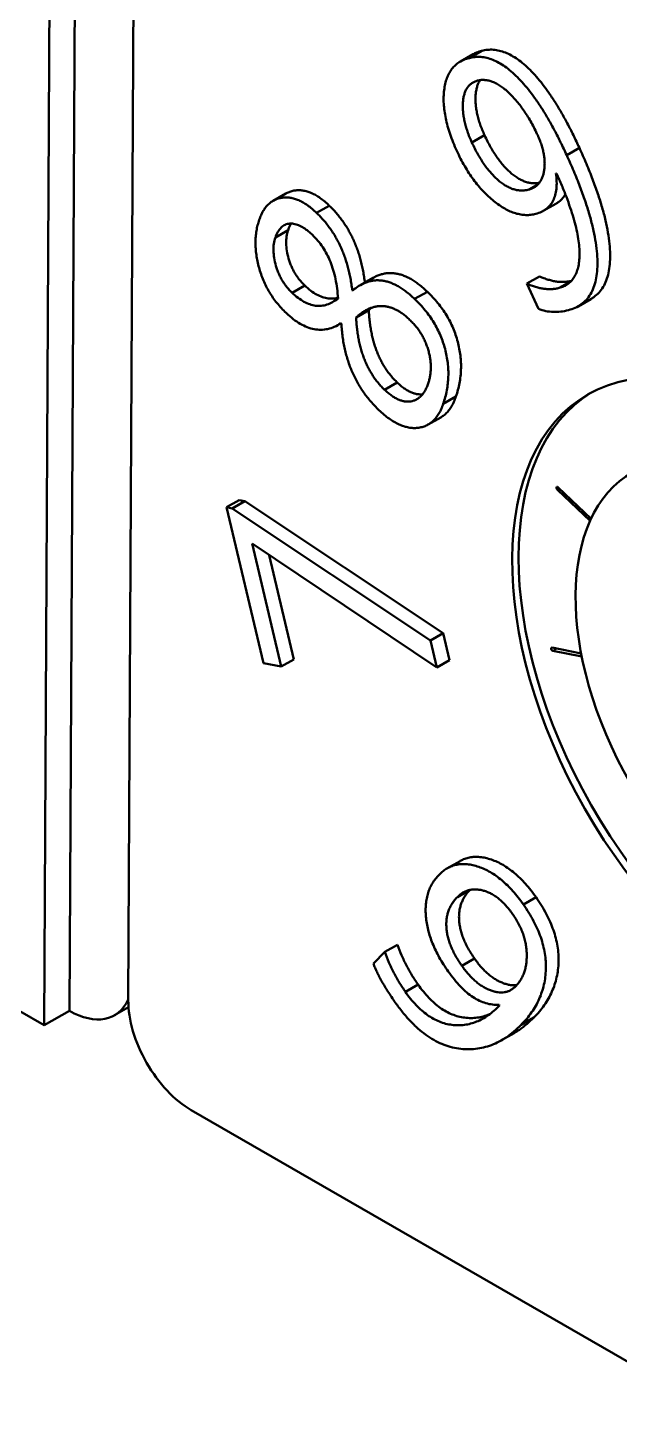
# Model space of a CAD drawing. Header units: millimetres. Extents: x -32 to 1138, y -135 to 348.
# Drawn here: x 320.36 to 323, y 273.3 to 279.55 of the extents above; entities that cross this region are included whole.
import ezdxf

# ---------------------------------------------------------------- set-up
doc = ezdxf.new("R2010")
doc.units = ezdxf.units.MM
doc.layers.add('외형선(ISO)', color=7, linetype='Continuous', lineweight=50)
doc.layers.add('좁은 외형선(ISO)', color=7, linetype='Continuous', lineweight=35)

msp = doc.modelspace()

# ---------------------------------------------------------------- linework, layer by layer
at = {"layer": '외형선(ISO)'}
for p, q in [((320.84153, 281.11044), (320.81109, 275.2142)), ((320.57793, 280.7354), (320.54918, 275.16672)), ((320.43605, 275.10219), (320.46479, 280.67086)), ((322.29319, 279.40511), (322.34976, 279.43738)), ((322.38772, 279.45247), (322.33115, 279.4202)), ((322.34369, 279.04295), (322.40026, 279.07522)), ((322.82311, 279.01905), (322.76655, 278.98678)), ((322.72015, 278.90425), (322.72089, 278.90467)), ((321.45745, 278.78309), (321.51402, 278.81536)), ((322.63858, 278.85649), (322.59731, 278.83294)), ((321.70756, 278.76117), (321.65099, 278.7289)), ((322.66201, 278.73753), (322.71857, 278.7698)), ((321.52372, 278.65111), (321.46716, 278.61884)), ((321.84657, 278.40689), (321.90314, 278.43916)), ((322.64541, 278.44541), (322.58884, 278.41314)), ((321.54175, 278.37201), (321.59832, 278.40428)), ((321.82601, 278.39333), (321.80998, 278.38418)), ((321.80998, 278.38418), (321.81219, 278.38212)), ((322.14492, 278.37697), (322.08835, 278.3447)), ((322.64042, 278.30023), (322.58884, 278.41314)), ((322.7862, 278.42445), (322.73229, 278.3937)), ((322.81718, 278.31172), (322.87375, 278.34398)), ((321.82708, 278.26216), (321.88365, 278.29443)), ((321.75005, 278.23061), (321.7595, 278.236)), ((321.76164, 278.234), (321.75944, 278.23606)), ((315.34488, 278.04157), (320.43605, 275.10219)), ((322.01087, 277.97141), (321.9543, 277.93914)), ((322.27258, 277.90877), (322.21601, 277.8765)), ((322.14797, 277.78368), (322.20454, 277.81595)), ((322.72834, 277.50369), (322.87522, 277.36335)), ((321.24895, 277.41451), (321.30552, 277.44678)), ((321.33124, 277.44161), (321.27467, 277.40934)), ((321.30552, 277.44678), (321.33124, 277.44161)), ((321.33124, 277.44161), (322.21506, 276.85256)), ((322.8708, 277.35372), (322.72478, 277.49325)), ((321.4138, 276.71931), (321.24895, 277.41451)), ((321.24895, 277.41451), (321.27467, 277.40934)), ((321.27467, 277.40934), (322.15849, 276.82029)), ((321.36319, 277.2526), (321.49334, 276.7034)), ((322.18702, 276.69957), (321.36319, 277.2526)), ((321.43956, 277.20134), (321.54991, 276.73567)), ((322.21506, 276.85256), (322.15849, 276.82029)), ((322.15849, 276.82029), (322.18702, 276.69957)), ((322.21506, 276.85256), (322.24359, 276.73184)), ((322.70133, 276.7883), (322.83107, 276.76226)), ((322.83386, 276.74791), (322.70477, 276.77382)), ((321.49334, 276.7034), (321.4138, 276.71931)), ((321.54991, 276.73567), (321.49334, 276.7034)), ((322.24359, 276.73184), (322.18702, 276.69957)), ((322.23418, 275.80317), (322.29075, 275.83544)), ((322.33422, 275.70627), (322.27879, 275.67465)), ((322.62978, 275.67357), (322.57321, 275.6413)), ((322.01205, 275.46178), (321.95548, 275.42951)), ((321.90424, 275.37755), (321.95548, 275.42951)), ((322.35542, 275.39976), (322.29885, 275.36749)), ((322.10336, 275.28407), (322.04679, 275.2518)), ((322.46689, 275.19032), (322.46469, 275.19356)), ((320.54918, 275.16672), (320.43605, 275.10219)), ((320.74907, 275.14685), (320.81217, 275.18284)), ((322.61985, 275.13653), (322.56328, 275.10426)), ((322.47525, 275.0353), (322.53182, 275.06757)), ((321.09224, 274.72333), (326.18341, 271.78394))]:
    msp.add_line(p, q, dxfattribs=at)
for major_axis in [(-0.79279, 1.38978), (-0.5946, 1.04233)]:
    msp.add_ellipse((323.65474, 276.52933), major_axis=major_axis, ratio=0.5807915, dxfattribs=at)
for centre, major_axis, start_param, end_param in [((323.68302, 276.54546), (-0.79279, 1.38978), 0.0175212, 3.1240714), ((322.72656, 277.49847), (-0.00396, 0.00695), 5.1866349, 8.3282276), ((322.70305, 276.78106), (-0.00396, 0.00695), 5.8149534, 8.9565461), ((320.55087, 275.49429), (0.1982, -0.34744), 5.5007942, 6.6749654), ((321.09393, 275.0509), (0.1982, -0.34744), 3.9299978, 5.5007942)]:
    msp.add_ellipse(centre, major_axis=major_axis, ratio=0.5807915, start_param=start_param, end_param=end_param, dxfattribs=at)
for points, knots in [([(322.34976, 279.43738), (322.35456, 279.44011), (322.36675, 279.44608), (322.37992, 279.45009), (322.38772, 279.45247)], [0.000676131844, 0.000676131844, 0.000676131844, 0.000676131844, 0.000711477837, 0.000762807749, 0.000762807749, 0.000762807749, 0.000762807749]), ([(322.38772, 279.45247), (322.39625, 279.45428), (322.41285, 279.4578), (322.43919, 279.4582), (322.46589, 279.45388), (322.49288, 279.44536), (322.52016, 279.43239), (322.54774, 279.41502), (322.57565, 279.39332), (322.60366, 279.3671), (322.63175, 279.33693), (322.65976, 279.30288), (322.68759, 279.26494), (322.71519, 279.22318), (322.74261, 279.17762), (322.76971, 279.1282), (322.79709, 279.0751), (322.81426, 279.03811), (322.82311, 279.01905)], [0, 0, 0, 0, 0.00005420789, 0.00010552841, 0.00015505937, 0.00020312818, 0.00025082678, 0.00029898469, 0.00034840825, 0.00039993022, 0.00045349177, 0.00050965766, 0.00056866984, 0.00063097462, 0.00069695156, 0.00076692046, 0.00084111465, 0.00092000938, 0.00092000938, 0.00092000938, 0.00092000938]), ([(322.2765, 279.00553), (322.2709, 279.01819), (322.2599, 279.04304), (322.24637, 279.08006), (322.23511, 279.11594), (322.22659, 279.15068), (322.2207, 279.1843), (322.21769, 279.21655), (322.2171, 279.24777), (322.21936, 279.27741), (322.224, 279.30533), (322.23147, 279.33048), (322.2416, 279.35272), (322.25416, 279.3723), (322.26956, 279.38874), (322.28748, 279.40243), (322.30806, 279.41316), (322.32335, 279.41782), (322.33115, 279.4202)], [0, 0, 0, 0, 0.00005198308, 0.00010199527, 0.00015028223, 0.00019777379, 0.00024425148, 0.00029048785, 0.00033668963, 0.00038390556, 0.00043078745, 0.00047699788, 0.00052242835, 0.00056815979, 0.00061461455, 0.0006621575, 0.00071147784, 0.00076280775, 0.00076280775, 0.00076280775, 0.00076280775]), ([(322.33115, 279.4202), (322.33968, 279.42201), (322.35629, 279.42553), (322.38262, 279.42593), (322.40932, 279.42161), (322.43631, 279.41309), (322.46359, 279.40012), (322.49117, 279.38275), (322.51908, 279.36106), (322.54709, 279.33483), (322.57519, 279.30466), (322.6032, 279.27061), (322.63102, 279.23267), (322.65863, 279.19091), (322.68605, 279.14535), (322.71315, 279.09593), (322.74052, 279.04283), (322.75769, 279.00584), (322.76655, 278.98678)], [0, 0, 0, 0, 0.00005420789, 0.00010552841, 0.00015505937, 0.00020312818, 0.00025082678, 0.00029898469, 0.00034840825, 0.00039993022, 0.00045349177, 0.00050965766, 0.00056866984, 0.00063097462, 0.00069695156, 0.00076692046, 0.00084111465, 0.00092000938, 0.00092000938, 0.00092000938, 0.00092000938]), ([(322.36933, 279.31938), (322.36451, 279.31795), (322.35505, 279.31516), (322.34275, 279.30777), (322.33186, 279.29889), (322.32268, 279.28784), (322.31521, 279.27474), (322.30975, 279.25933), (322.30568, 279.24226), (322.30342, 279.22331), (322.30285, 279.20308), (322.30372, 279.18209), (322.30631, 279.1604), (322.31079, 279.13801), (322.31636, 279.11515), (322.32388, 279.09156), (322.33291, 279.06737), (322.34007, 279.05116), (322.34369, 279.04295)], [0, 0, 0, 0, 0.00003174589, 0.00006222872, 0.00009201261, 0.00012124219, 0.00015056361, 0.00018000703, 0.00021014242, 0.00024122212, 0.00027266876, 0.00030355611, 0.0003344652, 0.00036539749, 0.00039673422, 0.00042862095, 0.00046159512, 0.00049547155, 0.00049547155, 0.00049547155, 0.00049547155]), ([(322.40026, 279.07522), (322.39664, 279.08343), (322.38948, 279.09964), (322.38044, 279.12383), (322.37292, 279.14742), (322.36736, 279.17028), (322.36288, 279.19267), (322.36029, 279.21436), (322.35942, 279.23535), (322.35998, 279.25558), (322.36224, 279.27453), (322.36632, 279.2916), (322.37178, 279.30701), (322.37716, 279.31646), (322.38042, 279.32105), (322.38088, 279.32167)], [0, 0, 0, 0, 0.0000337551, 0.00006661118, 0.00009838371, 0.0001296082, 0.0001604297, 0.0001912281, 0.00022200483, 0.00025333884, 0.00028430724, 0.00031433469, 0.00034367267, 0.00037288907, 0.0003775604, 0.0003775604, 0.0003775604, 0.0003775604]), ([(322.63726, 279.07524), (322.63274, 279.08491), (322.62383, 279.10393), (322.60929, 279.13149), (322.59401, 279.15757), (322.57815, 279.18215), (322.5616, 279.20521), (322.54449, 279.22685), (322.52661, 279.24678), (322.50839, 279.26524), (322.49, 279.28164), (322.47171, 279.29542), (322.45373, 279.30643), (322.43607, 279.31464), (322.41873, 279.32008), (322.40182, 279.32257), (322.38504, 279.32286), (322.37465, 279.32055), (322.36933, 279.31938)], [0, 0, 0, 0, 0.00003974399, 0.00007818879, 0.00011531144, 0.00015153596, 0.00018666721, 0.00022135632, 0.00025571936, 0.00028987446, 0.00032332446, 0.0003554096, 0.00038656152, 0.00041725123, 0.00044797101, 0.00047921174, 0.00051130785, 0.00054495054, 0.00054495054, 0.00054495054, 0.00054495054]), ([(322.6442, 278.86308), (322.64193, 278.86264), (322.63433, 278.86133), (322.621, 278.86073), (322.60416, 278.86228), (322.58731, 278.86593), (322.57031, 278.87246), (322.55333, 278.88106), (322.53625, 278.8918), (322.51925, 278.90533), (322.50252, 278.92063), (322.48631, 278.9379), (322.47044, 278.95639), (322.45535, 278.97704), (322.44059, 278.99908), (322.42657, 279.02303), (322.41279, 279.04843), (322.4045, 279.06617), (322.40026, 279.07522)], [0.00002048915, 0.00002048915, 0.00002048915, 0.00002048915, 0.00003473073, 0.00006786982, 0.00009946735, 0.00013023642, 0.00016011417, 0.00018961496, 0.00021939631, 0.00024961852, 0.00028030266, 0.00031084808, 0.00034197734, 0.00037373824, 0.00040676636, 0.00044084911, 0.00047664363, 0.00051394859, 0.00051394859, 0.00051394859, 0.00051394859]), ([(322.59731, 278.83294), (322.60195, 278.83431), (322.61106, 278.83698), (322.62315, 278.84361), (322.6341, 278.85147), (322.64331, 278.86149), (322.65134, 278.87289), (322.65771, 278.88626), (322.66256, 278.90141), (322.66603, 278.91798), (322.66796, 278.9357), (322.66851, 278.95404), (322.66709, 278.97308), (322.66466, 278.99244), (322.65994, 279.01252), (322.65415, 279.03301), (322.64652, 279.05405), (322.64038, 279.06811), (322.63726, 279.07524)], [0, 0, 0, 0, 0.0000304255, 0.00005979999, 0.00008838583, 0.00011648661, 0.00014431923, 0.00017229263, 0.00020045529, 0.00022946277, 0.00025833451, 0.00028642734, 0.00031401996, 0.0003413329, 0.0003688364, 0.00039657906, 0.00042505226, 0.00045438873, 0.00045438873, 0.00045438873, 0.00045438873]), ([(322.62898, 278.72443), (322.62167, 278.72283), (322.60733, 278.71969), (322.58468, 278.71864), (322.56162, 278.72111), (322.53825, 278.72657), (322.51452, 278.73527), (322.49033, 278.74752), (322.46585, 278.76287), (322.44125, 278.78117), (322.41715, 278.80229), (322.39372, 278.82519), (322.37145, 278.85043), (322.35019, 278.87758), (322.32998, 278.90666), (322.31094, 278.93786), (322.29284, 278.9709), (322.282, 278.99388), (322.2765, 279.00553)], [0, 0, 0, 0, 0.00004629348, 0.0000908084, 0.00013410282, 0.00017620526, 0.00021815027, 0.00026011211, 0.00030291682, 0.00034643072, 0.00039022648, 0.00043334022, 0.00047638433, 0.00051967875, 0.00056363534, 0.00060842682, 0.00065507903, 0.00070308706, 0.00070308706, 0.00070308706, 0.00070308706]), ([(322.34369, 279.04295), (322.34793, 279.0339), (322.35623, 279.01616), (322.37, 278.99076), (322.38402, 278.96681), (322.39878, 278.94477), (322.41387, 278.92413), (322.42975, 278.90564), (322.44595, 278.88836), (322.46269, 278.87307), (322.47969, 278.85953), (322.49676, 278.8488), (322.51374, 278.84019), (322.53075, 278.83366), (322.5476, 278.83001), (322.56444, 278.82846), (322.58122, 278.82922), (322.59187, 278.83168), (322.59731, 278.83294)], [0, 0, 0, 0, 0.00003749905, 0.0000734798, 0.00010773988, 0.00014093983, 0.00017286598, 0.00020415719, 0.00023486154, 0.00026570532, 0.00029608477, 0.00032602107, 0.00035567534, 0.00038570854, 0.0004166377, 0.00044839961, 0.00048171112, 0.00051662255, 0.00051662255, 0.00051662255, 0.00051662255]), ([(322.82311, 279.01905), (322.8338, 278.99518), (322.85461, 278.94871), (322.88193, 278.88034), (322.90558, 278.8155), (322.92479, 278.75411), (322.93991, 278.69622), (322.95105, 278.64174), (322.9581, 278.59076), (322.96075, 278.5435), (322.9595, 278.50017), (322.95383, 278.46133), (322.94392, 278.42708), (322.92968, 278.39746), (322.91111, 278.37262), (322.89189, 278.35541), (322.87874, 278.34683), (322.87375, 278.34398)], [0, 0, 0, 0, 0.0000990373, 0.0001928747, 0.0002812897, 0.0003650327, 0.0004446718, 0.0005201216, 0.0005925197, 0.0006621902, 0.0007292995, 0.000793492, 0.0008563349, 0.0009185804, 0.000981308, 0.0010453876, 0.0010824916, 0.0010824916, 0.0010824916, 0.0010824916]), ([(322.76655, 278.98678), (322.77723, 278.96292), (322.79804, 278.91644), (322.82536, 278.84807), (322.84902, 278.78324), (322.86822, 278.72185), (322.88334, 278.66395), (322.89448, 278.60947), (322.90153, 278.55849), (322.90418, 278.51123), (322.90294, 278.46791), (322.89727, 278.42906), (322.88736, 278.39481), (322.87311, 278.36519), (322.85454, 278.34035), (322.83182, 278.32001), (322.80494, 278.30415), (322.78438, 278.29773), (322.77388, 278.29446)], [0, 0, 0, 0, 0.0000990373, 0.0001928747, 0.0002812897, 0.0003650327, 0.0004446718, 0.0005201216, 0.0005925197, 0.0006621902, 0.0007292995, 0.000793492, 0.0008563349, 0.0009185804, 0.000981308, 0.0010453876, 0.0011123856, 0.0011823328, 0.0011823328, 0.0011823328, 0.0011823328]), ([(322.71873, 278.90481), (322.71998, 278.89266), (322.72242, 278.86896), (322.72113, 278.83648), (322.71586, 278.80785), (322.70661, 278.78298), (322.69318, 278.76218), (322.67554, 278.74561), (322.65424, 278.73231), (322.63758, 278.72712), (322.62898, 278.72443)], [0, 0, 0, 0, 0.00005203863, 0.0001014534, 0.0001495881, 0.000197195, 0.00024551046, 0.00029566648, 0.00034868229, 0.00040536393, 0.00040536393, 0.00040536393, 0.00040536393]), ([(322.72061, 278.9053), (322.7205, 278.90481), (322.72027, 278.90379), (322.71925, 278.90446), (322.71873, 278.90481)], [0, 0, 0, 0, 0.0000023145912, 0.0000047648784, 0.0000047648784, 0.0000047648784, 0.0000047648784]), ([(322.73229, 278.3937), (322.73972, 278.39605), (322.75423, 278.40065), (322.77311, 278.41216), (322.7893, 278.42658), (322.80226, 278.44486), (322.8123, 278.46639), (322.81934, 278.49132), (322.82313, 278.51979), (322.82414, 278.55138), (322.82199, 278.58616), (322.81691, 278.6237), (322.80841, 278.66409), (322.79695, 278.70712), (322.78242, 278.75288), (322.76488, 278.8013), (322.74425, 278.8525), (322.72865, 278.88733), (322.72061, 278.9053)], [0, 0, 0, 0, 0.00004895536, 0.0000955538, 0.00014061905, 0.00018491223, 0.00022934643, 0.00027399525, 0.00032017201, 0.00036857895, 0.00041889234, 0.00047164728, 0.00052681476, 0.00058504296, 0.00064667975, 0.00071201862, 0.00078105313, 0.00085466413, 0.00085466413, 0.00085466413, 0.00085466413]), ([(321.51402, 278.81536), (321.51603, 278.81651), (321.5231, 278.82026), (321.53586, 278.82553), (321.55308, 278.82927), (321.57103, 278.83082), (321.5896, 278.82941), (321.60852, 278.82507), (321.62776, 278.81796), (321.64734, 278.80801), (321.66729, 278.7953), (321.68751, 278.77969), (321.70081, 278.7674), (321.70756, 278.76117)], [0.00021325436, 0.00021325436, 0.00021325436, 0.00021325436, 0.0002280842, 0.0002644521, 0.00030107677, 0.00033737867, 0.00037275611, 0.00040698374, 0.00044089198, 0.00047522972, 0.00050984829, 0.00054581217, 0.00058290437, 0.00058290437, 0.00058290437, 0.00058290437]), ([(322.76042, 278.81195), (322.75714, 278.80596), (322.74871, 278.79347), (322.73427, 278.77991), (322.72326, 278.77247), (322.71857, 278.7698)], [0.0002060952, 0.0002060952, 0.0002060952, 0.0002060952, 0.00024551046, 0.00029566648, 0.00033009996, 0.00033009996, 0.00033009996, 0.00033009996]), ([(321.39528, 278.69864), (321.39787, 278.70562), (321.40296, 278.71937), (321.41251, 278.73751), (321.42317, 278.75347), (321.43522, 278.76693), (321.44861, 278.77805), (321.46339, 278.78669), (321.47929, 278.79326), (321.49651, 278.797), (321.51446, 278.79855), (321.53303, 278.79714), (321.55196, 278.7928), (321.5712, 278.78569), (321.59077, 278.77574), (321.61072, 278.76303), (321.63095, 278.74742), (321.64424, 278.73513), (321.65099, 278.7289)], [0, 0, 0, 0, 0.00004063925, 0.00007998132, 0.0001178743, 0.00015499044, 0.00019162482, 0.0002280842, 0.0002644521, 0.00030107677, 0.00033737867, 0.00037275611, 0.00040698374, 0.00044089198, 0.00047522972, 0.00050984829, 0.00054581217, 0.00058290437, 0.00058290437, 0.00058290437, 0.00058290437]), ([(321.70756, 278.76117), (321.71302, 278.75581), (321.72382, 278.74522), (321.73927, 278.72811), (321.7539, 278.7104), (321.76767, 278.69188), (321.78072, 278.67279), (321.79278, 278.65289), (321.80393, 278.63231), (321.81446, 278.61112), (321.82384, 278.58912), (321.83268, 278.56652), (321.84036, 278.54311), (321.84735, 278.51904), (321.85362, 278.49424), (321.85864, 278.46891), (321.86311, 278.44337), (321.86528, 278.42649), (321.86633, 278.41816)], [0, 0, 0, 0, 0.0000305623, 0.00006041532, 0.00008972855, 0.00011868097, 0.00014769511, 0.0001764864, 0.0002054805, 0.00023504898, 0.00026499625, 0.00029582667, 0.00032739685, 0.00036039006, 0.00039425304, 0.00042929999, 0.00046579743, 0.00050132427, 0.00050132427, 0.00050132427, 0.00050132427]), ([(321.5152, 278.2821), (321.50801, 278.28924), (321.49392, 278.30323), (321.47421, 278.32617), (321.45621, 278.34997), (321.44025, 278.37505), (321.42578, 278.40094), (321.41324, 278.4279), (321.40257, 278.45582), (321.39383, 278.48442), (321.3868, 278.51332), (321.38189, 278.54182), (321.37884, 278.56974), (321.37834, 278.59673), (321.37914, 278.62349), (321.38252, 278.64932), (321.3877, 278.67467), (321.39272, 278.69055), (321.39528, 278.69864)], [0, 0, 0, 0, 0.00004000507, 0.00007848473, 0.00011560075, 0.00015203213, 0.00018854678, 0.000225219, 0.00026257262, 0.0003014947, 0.00034090116, 0.00038048593, 0.00042001284, 0.00045979836, 0.00050076989, 0.00054264986, 0.00058600164, 0.00063107667, 0.00063107667, 0.00063107667, 0.00063107667]), ([(321.65099, 278.7289), (321.65646, 278.72354), (321.66725, 278.71295), (321.6827, 278.69585), (321.69734, 278.67813), (321.7111, 278.65961), (321.72415, 278.64052), (321.73621, 278.62062), (321.74736, 278.60004), (321.75789, 278.57885), (321.76727, 278.55685), (321.77611, 278.53425), (321.78379, 278.51084), (321.79078, 278.48677), (321.79705, 278.46197), (321.80207, 278.43665), (321.80665, 278.41052), (321.80886, 278.39308), (321.80998, 278.38418)], [0, 0, 0, 0, 0.0000305623, 0.00006041532, 0.00008972855, 0.00011868097, 0.00014769511, 0.0001764864, 0.0002054805, 0.00023504898, 0.00026499625, 0.00029582667, 0.00032739685, 0.00036039006, 0.00039425304, 0.00042929999, 0.00046579743, 0.00050375944, 0.00050375944, 0.00050375944, 0.00050375944]), ([(321.46716, 278.61884), (321.46885, 278.62356), (321.47216, 278.63276), (321.47849, 278.64474), (321.48532, 278.65533), (321.49298, 278.66409), (321.50148, 278.67102), (321.51076, 278.6761), (321.52067, 278.67981), (321.53145, 278.6814), (321.54271, 278.68149), (321.55443, 278.67969), (321.56662, 278.67579), (321.5791, 278.67038), (321.59204, 278.66309), (321.60529, 278.65401), (321.61894, 278.64319), (321.62797, 278.63482), (321.63259, 278.63054)], [0, 0, 0, 0, 0.00002725339, 0.0000531352, 0.00007795113, 0.00010201244, 0.00012487673, 0.00014743382, 0.00016968945, 0.00019193709, 0.00021393565, 0.0002358147, 0.00025722151, 0.00027944516, 0.00030180637, 0.00032515341, 0.00034941885, 0.00037480835, 0.00037480835, 0.00037480835, 0.00037480835]), ([(321.59832, 278.40428), (321.59415, 278.40842), (321.58599, 278.41655), (321.5745, 278.43001), (321.56399, 278.44415), (321.55446, 278.45906), (321.54573, 278.47458), (321.53816, 278.49088), (321.53159, 278.50783), (321.52403, 278.53105), (321.51728, 278.56003), (321.51456, 278.59299), (321.51593, 278.62426), (321.52109, 278.64204), (321.52372, 278.65111)], [0, 0, 0, 0, 0.00002324156, 0.00004557574, 0.00006767126, 0.00008940387, 0.00011126823, 0.00013356281, 0.00015635132, 0.00018002047, 0.0002276871, 0.00027436751, 0.00032200447, 0.00037153659, 0.00037153659, 0.00037153659, 0.00037153659]), ([(321.52372, 278.65111), (321.52542, 278.65583), (321.52873, 278.66503), (321.53386, 278.67474), (321.53703, 278.67995), (321.53795, 278.68137)], [0, 0, 0, 0, 0.00002725339, 0.000053135197, 0.000063167496, 0.000063167496, 0.000063167496, 0.000063167496]), ([(321.63259, 278.63054), (321.64081, 278.62219), (321.65709, 278.60568), (321.67884, 278.57632), (321.6975, 278.54439), (321.71344, 278.5098), (321.72631, 278.47253), (321.73601, 278.43271), (321.74323, 278.39016), (321.7454, 278.36169), (321.74654, 278.34677)], [0, 0, 0, 0, 0.0000461845, 0.00009136818, 0.0001364418, 0.00018308112, 0.00023329556, 0.00028716813, 0.00034605589, 0.00041084846, 0.00041084846, 0.00041084846, 0.00041084846]), ([(321.54175, 278.37201), (321.53758, 278.37615), (321.52942, 278.38428), (321.51793, 278.39774), (321.50742, 278.41189), (321.49789, 278.4268), (321.48916, 278.44231), (321.48159, 278.45861), (321.47503, 278.47556), (321.46747, 278.49879), (321.46071, 278.52776), (321.45799, 278.56072), (321.45936, 278.59199), (321.46453, 278.60977), (321.46716, 278.61884)], [0, 0, 0, 0, 0.00002324156, 0.00004557574, 0.00006767126, 0.00008940387, 0.00011126823, 0.00013356281, 0.00015635132, 0.00018002047, 0.0002276871, 0.00027436751, 0.00032200447, 0.00037153659, 0.00037153659, 0.00037153659, 0.00037153659]), ([(321.90314, 278.43916), (321.90743, 278.44161), (321.91701, 278.44659), (321.93231, 278.45266), (321.9488, 278.45733), (321.96556, 278.45994), (321.98254, 278.46059), (321.99975, 278.45925), (322.01719, 278.45591), (322.03483, 278.45071), (322.05272, 278.44331), (322.07076, 278.43415), (322.08907, 278.4227), (322.10757, 278.40942), (322.12635, 278.39433), (322.13867, 278.38281), (322.14492, 278.37697)], [0.00009035548, 0.00009035548, 0.00009035548, 0.00009035548, 0.00012206718, 0.00015958298, 0.00019524583, 0.00022988208, 0.00026368543, 0.00029619737, 0.00032831037, 0.00036025766, 0.00039164151, 0.00042335197, 0.00045533275, 0.00048811929, 0.00052162442, 0.00055612778, 0.00055612778, 0.00055612778, 0.00055612778]), ([(322.64541, 278.44541), (322.652, 278.44254), (322.66515, 278.43681), (322.68445, 278.43053), (322.70325, 278.42563), (322.72156, 278.42202), (322.73914, 278.42079), (322.75637, 278.42057), (322.77246, 278.42221), (322.78251, 278.42449), (322.78729, 278.4256)], [0, 0, 0, 0, 0.00003515536, 0.0000701308, 0.00010436127, 0.00013825435, 0.00017188045, 0.00020571498, 0.00023949219, 0.00027028024, 0.00027028024, 0.00027028024, 0.00027028024]), ([(321.74632, 278.3497), (321.74054, 278.34821), (321.72671, 278.34567), (321.70368, 278.34596), (321.67755, 278.352), (321.65115, 278.36357), (321.6244, 278.38094), (321.60714, 278.39639), (321.59832, 278.40428)], [0.00013676005, 0.00013676005, 0.00013676005, 0.00013676005, 0.00017406756, 0.00022343232, 0.00027072002, 0.00031667545, 0.00036271118, 0.00041082807, 0.00041082807, 0.00041082807, 0.00041082807]), ([(321.81219, 278.38212), (321.81731, 278.3864), (321.82736, 278.39481), (321.84327, 278.4053), (321.8594, 278.4139), (321.87574, 278.4204), (321.89223, 278.42506), (321.909, 278.42767), (321.92598, 278.42832), (321.94319, 278.42698), (321.96062, 278.42365), (321.97827, 278.41844), (321.99616, 278.41104), (322.01419, 278.40189), (322.0325, 278.39044), (322.05101, 278.37715), (322.06979, 278.36207), (322.0821, 278.35054), (322.08835, 278.3447)], [0, 0, 0, 0, 0.00004241005, 0.00008319781, 0.00012206718, 0.00015958298, 0.00019524583, 0.00022988208, 0.00026368543, 0.00029619737, 0.00032831037, 0.00036025766, 0.00039164151, 0.00042335197, 0.00045533275, 0.00048811929, 0.00052162442, 0.00055612778, 0.00055612778, 0.00055612778, 0.00055612778]), ([(322.14492, 278.37697), (322.15318, 278.36876), (322.16928, 278.35277), (322.19182, 278.32685), (322.21209, 278.30002), (322.23037, 278.27248), (322.24638, 278.24393), (322.2601, 278.21454), (322.2716, 278.18433), (322.28099, 278.1535), (322.2879, 278.12238), (322.29269, 278.09125), (322.29527, 278.06022), (322.29541, 278.0294), (322.2931, 277.99886), (322.28867, 277.96835), (322.28183, 277.93808), (322.27571, 277.9187), (322.27258, 277.90877)], [0, 0, 0, 0, 0.00004603577, 0.00008971317, 0.00013162801, 0.00017237879, 0.0002124756, 0.00025255043, 0.00029297881, 0.00033472512, 0.00037726185, 0.00042057559, 0.00046506061, 0.00051107628, 0.00055900179, 0.00060912824, 0.00066177215, 0.00071710513, 0.00071710513, 0.00071710513, 0.00071710513]), ([(322.58884, 278.41314), (322.59543, 278.41027), (322.60859, 278.40454), (322.62788, 278.39826), (322.64668, 278.39336), (322.66499, 278.38975), (322.68257, 278.38852), (322.6998, 278.3883), (322.71644, 278.39), (322.72699, 278.39246), (322.73229, 278.3937)], [0, 0, 0, 0, 0.00003515536, 0.0000701308, 0.00010436127, 0.00013825435, 0.00017188045, 0.00020571498, 0.00023949219, 0.00027363301, 0.00027363301, 0.00027363301, 0.00027363301]), ([(321.74654, 278.34677), (321.73851, 278.34099), (321.72311, 278.32992), (321.69807, 278.31899), (321.67285, 278.31337), (321.64711, 278.31369), (321.62099, 278.31973), (321.59458, 278.33131), (321.56783, 278.34868), (321.55057, 278.36412), (321.54175, 278.37201)], [0, 0, 0, 0, 0.00006311179, 0.00012103215, 0.00017406756, 0.00022343232, 0.00027072002, 0.00031667545, 0.00036271118, 0.00041082807, 0.00041082807, 0.00041082807, 0.00041082807]), ([(321.82708, 278.26216), (321.83187, 278.26644), (321.84122, 278.2748), (321.85605, 278.28533), (321.87062, 278.29454), (321.88544, 278.30171), (321.9003, 278.30702), (321.91493, 278.31134), (321.93002, 278.31287), (321.94488, 278.31344), (321.95994, 278.31174), (321.97491, 278.30882), (321.99007, 278.30356), (322.0052, 278.29678), (322.02041, 278.28855), (322.03563, 278.27797), (322.05097, 278.26612), (322.06099, 278.25683), (322.06605, 278.25214)], [0, 0, 0, 0, 0.00004070321, 0.00007953794, 0.00011661352, 0.0001515968, 0.000185237, 0.00021717339, 0.00024794775, 0.0002772905, 0.00030577348, 0.00033343809, 0.00036034625, 0.00038717592, 0.00041384455, 0.00044061394, 0.00046799816, 0.00049598048, 0.00049598048, 0.00049598048, 0.00049598048]), ([(322.08835, 278.3447), (322.09661, 278.33649), (322.11271, 278.3205), (322.13525, 278.29458), (322.15552, 278.26775), (322.17381, 278.24021), (322.18981, 278.21166), (322.20353, 278.18227), (322.21504, 278.15206), (322.22442, 278.12124), (322.23133, 278.09011), (322.23613, 278.05898), (322.23871, 278.02795), (322.23885, 277.99714), (322.23653, 277.96659), (322.2321, 277.93608), (322.22526, 277.90581), (322.21914, 277.88643), (322.21601, 277.8765)], [0, 0, 0, 0, 0.00004603577, 0.00008971317, 0.00013162801, 0.00017237879, 0.0002124756, 0.00025255043, 0.00029297881, 0.00033472512, 0.00037726185, 0.00042057559, 0.00046506061, 0.00051107628, 0.00055900179, 0.00060912824, 0.00066177215, 0.00071710513, 0.00071710513, 0.00071710513, 0.00071710513]), ([(321.75944, 278.23606), (321.74983, 278.23043), (321.73135, 278.2196), (321.70148, 278.20978), (321.67125, 278.20616), (321.64059, 278.20872), (321.6095, 278.21762), (321.57804, 278.23284), (321.54622, 278.25394), (321.52565, 278.27261), (321.5152, 278.2821)], [0, 0, 0, 0, 0.00007118958, 0.00013696014, 0.00019799474, 0.00025551928, 0.00031106473, 0.00036545081, 0.00042072735, 0.00047778979, 0.00047778979, 0.00047778979, 0.00047778979]), ([(321.9543, 277.93914), (321.94951, 277.94384), (321.94004, 277.95312), (321.92665, 277.96849), (321.91405, 277.98445), (321.90227, 278.00116), (321.89145, 278.01871), (321.88147, 278.03703), (321.87207, 278.05603), (321.86393, 278.07592), (321.85626, 278.09656), (321.8496, 278.118), (321.84381, 278.14019), (321.83851, 278.16321), (321.83456, 278.18687), (321.83098, 278.21143), (321.82865, 278.2366), (321.82761, 278.25349), (321.82708, 278.26216)], [0, 0, 0, 0, 0.00002674788, 0.00005293607, 0.0000786549, 0.0001041104, 0.00012971273, 0.0001554974, 0.00018185711, 0.00020887059, 0.00023681292, 0.000265962, 0.00029620643, 0.0003277677, 0.00036088399, 0.00039551257, 0.00043163953, 0.00046972069, 0.00046972069, 0.00046972069, 0.00046972069]), ([(322.01087, 277.97141), (322.00608, 277.9761), (321.9966, 277.98539), (321.98321, 278.00076), (321.97062, 278.01671), (321.95884, 278.03342), (321.94801, 278.05098), (321.93804, 278.0693), (321.92864, 278.0883), (321.92049, 278.10819), (321.91283, 278.12883), (321.90617, 278.15027), (321.90038, 278.17245), (321.89508, 278.19548), (321.89113, 278.21914), (321.88754, 278.2437), (321.88522, 278.26886), (321.88418, 278.28576), (321.88365, 278.29443)], [0, 0, 0, 0, 0.00002674788, 0.00005293607, 0.0000786549, 0.0001041104, 0.00012971273, 0.0001554974, 0.00018185711, 0.00020887059, 0.00023681292, 0.000265962, 0.00029620643, 0.0003277677, 0.00036088399, 0.00039551257, 0.00043163953, 0.00046972069, 0.00046972069, 0.00046972069, 0.00046972069]), ([(322.06605, 278.25214), (322.07101, 278.24721), (322.08066, 278.23763), (322.09427, 278.22195), (322.10657, 278.20561), (322.11773, 278.18861), (322.12753, 278.17102), (322.1363, 278.1528), (322.14361, 278.13391), (322.14985, 278.11453), (322.15461, 278.09507), (322.15813, 278.07573), (322.16027, 278.05672), (322.16085, 278.03806), (322.15983, 278.01982), (322.15747, 278.00179), (322.15389, 277.98388), (322.15029, 277.97272), (322.14846, 277.96704)], [0, 0, 0, 0, 0.00002762827, 0.0000537879, 0.00007956731, 0.00010446999, 0.00012924845, 0.00015401445, 0.00017957749, 0.00020574892, 0.00023241591, 0.00025899017, 0.00028599064, 0.00031333343, 0.00034158022, 0.00037093365, 0.00040156432, 0.0004334183, 0.0004334183, 0.0004334183, 0.0004334183]), ([(322.77388, 278.29446), (322.76266, 278.29196), (322.74099, 278.28715), (322.70712, 278.28624), (322.67399, 278.2894), (322.65141, 278.29669), (322.64042, 278.30023)], [0, 0, 0, 0, 0.00007198794, 0.00013890907, 0.00020161114, 0.00026106482, 0.00026106482, 0.00026106482, 0.00026106482]), ([(321.92928, 277.84835), (321.92297, 277.85459), (321.91057, 277.86684), (321.89283, 277.88645), (321.87616, 277.90674), (321.86061, 277.92778), (321.84604, 277.94942), (321.83293, 277.97194), (321.82067, 277.99506), (321.80951, 278.0189), (321.79954, 278.04349), (321.79089, 278.06871), (321.78308, 278.0946), (321.77663, 278.12114), (321.77115, 278.14844), (321.76669, 278.17651), (321.76341, 278.20524), (321.76224, 278.2243), (321.76164, 278.234)], [0, 0, 0, 0, 0.000035136, 0.00006902401, 0.00010224859, 0.00013502565, 0.00016716299, 0.00019929346, 0.00023147329, 0.00026413583, 0.00029734183, 0.00033133764, 0.00036619399, 0.00040225139, 0.00043977896, 0.00047891323, 0.00051973033, 0.00056207103, 0.00056207103, 0.00056207103, 0.00056207103]), ([(322.14846, 277.96704), (322.14641, 277.9614), (322.14237, 277.95031), (322.13502, 277.93542), (322.12648, 277.9228), (322.11747, 277.91153), (322.10709, 277.90286), (322.09614, 277.89554), (322.0841, 277.89041), (322.07123, 277.88726), (322.05778, 277.8861), (322.04389, 277.88714), (322.02966, 277.89037), (322.0151, 277.89581), (322.00026, 277.90339), (321.98511, 277.91319), (321.96966, 277.925), (321.95948, 277.93438), (321.9543, 277.93914)], [0, 0, 0, 0, 0.00003243112, 0.00006387242, 0.00009397833, 0.00012291074, 0.00015137193, 0.00017904314, 0.00020655682, 0.00023418356, 0.0002611248, 0.00028727211, 0.00031295864, 0.00033853555, 0.00036435845, 0.0003904772, 0.00041780676, 0.00044605737, 0.00044605737, 0.00044605737, 0.00044605737]), ([(322.12357, 277.91929), (322.12047, 277.91893), (322.11291, 277.91847), (322.10046, 277.91941), (322.08623, 277.92264), (322.07167, 277.92808), (322.05683, 277.93565), (322.04168, 277.94546), (322.02623, 277.95727), (322.01604, 277.96665), (322.01087, 277.97141)], [0.00024231849, 0.00024231849, 0.00024231849, 0.00024231849, 0.0002611248, 0.00028727211, 0.00031295864, 0.00033853555, 0.00036435845, 0.0003904772, 0.00041780676, 0.00044605737, 0.00044605737, 0.00044605737, 0.00044605737]), ([(322.21601, 277.8765), (322.21308, 277.86866), (322.20734, 277.8533), (322.19678, 277.83271), (322.18458, 277.8152), (322.17115, 277.80009), (322.15604, 277.78814), (322.13956, 277.77873), (322.12153, 277.77228), (322.10218, 277.76879), (322.08204, 277.7679), (322.06119, 277.77046), (322.04012, 277.77559), (322.01858, 277.7841), (321.99667, 277.79548), (321.97443, 277.81031), (321.95173, 277.82759), (321.93688, 277.84133), (321.92928, 277.84835)], [0, 0, 0, 0, 0.00004553899, 0.00008923419, 0.00013189826, 0.00017289254, 0.00021355135, 0.00025363419, 0.00029372691, 0.0003342251, 0.00037418579, 0.00041281847, 0.000451057, 0.0004886263, 0.00052665581, 0.00056562558, 0.00060534087, 0.00064688365, 0.00064688365, 0.00064688365, 0.00064688365]), ([(322.27258, 277.90877), (322.26965, 277.90093), (322.26391, 277.88557), (322.25335, 277.86498), (322.24115, 277.84747), (322.22772, 277.83236), (322.21518, 277.82244), (322.20718, 277.81745), (322.20454, 277.81595)], [0, 0, 0, 0, 0.00004553899, 0.00008923419, 0.00013189826, 0.00017289254, 0.00021355135, 0.00023292634, 0.00023292634, 0.00023292634, 0.00023292634]), ([(322.19713, 275.77432), (322.20305, 275.77991), (322.21471, 275.79092), (322.23414, 275.80373), (322.25452, 275.81358), (322.27626, 275.81948), (322.29894, 275.82247), (322.32287, 275.82164), (322.34793, 275.81748), (322.37379, 275.8102), (322.40005, 275.79987), (322.42616, 275.78615), (322.45185, 275.76955), (322.47715, 275.75), (322.50203, 275.72731), (322.52638, 275.70138), (322.55041, 275.67278), (322.56552, 275.65191), (322.57321, 275.6413)], [0, 0, 0, 0, 0.00005118078, 0.00010076624, 0.00014868476, 0.00019579865, 0.0002418233, 0.00028797528, 0.00033418887, 0.00038126972, 0.00042803888, 0.00047370864, 0.00051851656, 0.00056327285, 0.00060857316, 0.00065470009, 0.00070232173, 0.00075161223, 0.00075161223, 0.00075161223, 0.00075161223]), ([(322.29075, 275.83544), (322.29089, 275.83552), (322.29754, 275.8393), (322.31109, 275.84585), (322.33283, 275.85175), (322.35551, 275.85474), (322.37944, 275.85391), (322.4045, 275.84975), (322.43036, 275.84247), (322.45662, 275.83214), (322.48273, 275.81842), (322.50842, 275.80182), (322.53371, 275.78227), (322.5586, 275.75958), (322.58295, 275.73365), (322.60698, 275.70505), (322.62209, 275.68418), (322.62978, 275.67357)], [0.00009969918, 0.00009969918, 0.00009969918, 0.00009969918, 0.00010076624, 0.00014868476, 0.00019579865, 0.0002418233, 0.00028797528, 0.00033418887, 0.00038126972, 0.00042803888, 0.00047370864, 0.00051851656, 0.00056327285, 0.00060857316, 0.00065470009, 0.00070232173, 0.00075161223, 0.00075161223, 0.00075161223, 0.00075161223]), ([(322.2382, 275.3419), (322.23106, 275.3524), (322.2171, 275.37293), (322.19817, 275.40447), (322.18193, 275.43581), (322.1682, 275.46679), (322.15673, 275.49747), (322.14804, 275.52785), (322.14187, 275.55792), (322.13808, 275.5875), (322.13695, 275.61608), (322.13805, 275.64351), (322.14184, 275.66922), (322.14797, 275.69344), (322.1565, 275.71617), (322.16767, 275.73716), (322.18099, 275.75708), (322.19167, 275.76849), (322.19713, 275.77432)], [0, 0, 0, 0, 0.00004754462, 0.00009289865, 0.00013665639, 0.00017884176, 0.00022008187, 0.00026127669, 0.00030243912, 0.00034444814, 0.00038685526, 0.00042893513, 0.00047144067, 0.00051446903, 0.00055841431, 0.00060404195, 0.00065156693, 0.00070118585, 0.00070118585, 0.00070118585, 0.00070118585]), ([(322.52509, 275.59899), (322.52013, 275.60578), (322.51043, 275.61907), (322.49507, 275.63735), (322.47931, 275.65331), (322.46331, 275.66767), (322.44687, 275.67963), (322.4301, 275.6898), (322.41307, 275.69749), (322.39591, 275.70349), (322.37898, 275.70735), (322.36255, 275.70911), (322.34679, 275.7087), (322.33177, 275.70604), (322.31733, 275.70149), (322.30363, 275.69477), (322.29078, 275.68566), (322.28283, 275.67837), (322.27879, 275.67465)], [0, 0, 0, 0, 0.0000317501, 0.00006209618, 0.00009151558, 0.00012058678, 0.00014954097, 0.00017883714, 0.00020887403, 0.00023964689, 0.00027085069, 0.00030182031, 0.0003328346, 0.00036417124, 0.00039591572, 0.00042848659, 0.00046192091, 0.00049660238, 0.00049660238, 0.00049660238, 0.00049660238]), ([(322.35542, 275.39976), (322.35038, 275.40717), (322.34053, 275.42167), (322.32737, 275.44392), (322.31586, 275.46589), (322.30627, 275.4876), (322.29842, 275.50905), (322.29251, 275.53017), (322.28856, 275.55097), (322.28625, 275.57143), (322.28587, 275.59132), (322.28735, 275.61046), (322.29073, 275.62874), (322.29597, 275.64615), (322.30319, 275.66256), (322.31192, 275.67855), (322.32268, 275.69315), (322.3308, 275.70199), (322.33489, 275.70642)], [0, 0, 0, 0, 0.00003339273, 0.00006532198, 0.00009563309, 0.00012528978, 0.0001539914, 0.00018239186, 0.00021091471, 0.00024001909, 0.00026943242, 0.00029952014, 0.00033033191, 0.00036219065, 0.0003953887, 0.00043032128, 0.00046719558, 0.00050450373, 0.00050450373, 0.00050450373, 0.00050450373]), ([(322.27879, 275.67465), (322.27454, 275.67005), (322.26625, 275.66107), (322.25535, 275.64629), (322.24663, 275.63029), (322.2394, 275.61388), (322.23416, 275.59647), (322.23078, 275.57819), (322.2293, 275.55905), (322.22968, 275.53916), (322.23199, 275.5187), (322.23594, 275.4979), (322.24185, 275.47678), (322.24971, 275.45533), (322.25929, 275.43362), (322.27081, 275.41165), (322.28396, 275.3894), (322.29382, 275.37491), (322.29885, 275.36749)], [0, 0, 0, 0, 0.00003890197, 0.0000759573, 0.00011106137, 0.00014442241, 0.00017643754, 0.00020740058, 0.00023763601, 0.00026719374, 0.00029644101, 0.00032510388, 0.00035364377, 0.00038248629, 0.00041228857, 0.00044274849, 0.00047483449, 0.00050839116, 0.00050839116, 0.00050839116, 0.00050839116]), ([(322.57321, 275.6413), (322.58147, 275.62909), (322.59759, 275.60525), (322.61897, 275.56833), (322.63648, 275.53152), (322.65118, 275.49503), (322.6618, 275.45878), (322.66943, 275.42272), (322.67345, 275.38694), (322.67401, 275.35165), (322.67141, 275.31697), (322.66553, 275.28328), (322.65635, 275.25079), (322.6442, 275.21908), (322.62861, 275.1887), (322.60985, 275.15936), (322.58831, 275.13054), (322.57178, 275.11318), (322.56328, 275.10426)], [0, 0, 0, 0, 0.00005536378, 0.00010808086, 0.00015886739, 0.00020816164, 0.00025726547, 0.00030674124, 0.00035759568, 0.00041061205, 0.00046556383, 0.00052241826, 0.00058168669, 0.0006437191, 0.00070938441, 0.00077823069, 0.00085104289, 0.00092811358, 0.00092811358, 0.00092811358, 0.00092811358]), ([(322.62978, 275.67357), (322.63804, 275.66135), (322.65416, 275.63752), (322.67554, 275.6006), (322.69304, 275.56379), (322.70775, 275.5273), (322.71837, 275.49105), (322.72599, 275.45499), (322.73002, 275.41921), (322.73058, 275.38392), (322.72797, 275.34924), (322.7221, 275.31555), (322.71292, 275.28306), (322.70077, 275.25135), (322.68518, 275.22097), (322.66642, 275.19163), (322.64488, 275.16281), (322.62835, 275.14545), (322.61985, 275.13653)], [0, 0, 0, 0, 0.00005536378, 0.00010808086, 0.00015886739, 0.00020816164, 0.00025726547, 0.00030674124, 0.00035759568, 0.00041061205, 0.00046556383, 0.00052241826, 0.00058168669, 0.0006437191, 0.00070938441, 0.00077823069, 0.00085104289, 0.00092811358, 0.00092811358, 0.00092811358, 0.00092811358]), ([(322.53774, 275.27538), (322.54187, 275.27991), (322.55001, 275.28884), (322.56073, 275.30375), (322.56951, 275.32021), (322.57684, 275.33756), (322.58219, 275.35647), (322.58617, 275.37625), (322.58804, 275.3976), (322.58853, 275.41969), (322.58747, 275.44224), (322.584, 275.46517), (322.5792, 275.48782), (322.57195, 275.51044), (322.56323, 275.53293), (322.55226, 275.55518), (322.53973, 275.57753), (322.53004, 275.59173), (322.52509, 275.59899)], [0, 0, 0, 0, 0.00003783808, 0.00007451461, 0.000109937, 0.00014485796, 0.00017875253, 0.00021260425, 0.00024627621, 0.00028009153, 0.00031339313, 0.00034509391, 0.00037605778, 0.00040632202, 0.00043638213, 0.0004669989, 0.00049824696, 0.00053094751, 0.00053094751, 0.00053094751, 0.00053094751]), ([(322.01205, 275.46178), (322.0179, 275.44603), (322.02947, 275.41489), (322.05124, 275.36931), (322.07559, 275.32537), (322.09409, 275.29786), (322.10336, 275.28407)], [0, 0, 0, 0, 0.00006440187, 0.00012732856, 0.00018947777, 0.00025192155, 0.00025192155, 0.00025192155, 0.00025192155]), ([(322.00188, 275.20409), (321.9962, 275.21225), (321.98512, 275.22815), (321.96963, 275.25196), (321.95525, 275.27481), (321.94252, 275.29707), (321.93079, 275.31829), (321.92058, 275.3388), (321.9116, 275.3584), (321.90663, 275.37131), (321.90424, 275.37755)], [0, 0, 0, 0, 0.00003756082, 0.0000732277, 0.0001068661, 0.00013895069, 0.00016935334, 0.00019774733, 0.00022509822, 0.00025071018, 0.00025071018, 0.00025071018, 0.00025071018]), ([(321.95548, 275.42951), (321.96133, 275.41376), (321.9729, 275.38262), (321.99467, 275.33704), (322.01902, 275.2931), (322.03752, 275.26559), (322.04679, 275.2518)], [0, 0, 0, 0, 0.00006440187, 0.00012732856, 0.00018947777, 0.00025192155, 0.00025192155, 0.00025192155, 0.00025192155]), ([(322.5435, 275.28175), (322.53934, 275.28118), (322.53035, 275.28033), (322.51551, 275.28172), (322.49936, 275.28517), (322.48259, 275.29046), (322.4656, 275.29793), (322.44875, 275.30732), (322.43227, 275.31803), (322.41616, 275.33112), (322.40028, 275.34547), (322.3849, 275.362), (322.36977, 275.38004), (322.36027, 275.3931), (322.35542, 275.39976)], [0.00012283338, 0.00012283338, 0.00012283338, 0.00012283338, 0.00014851272, 0.00017744804, 0.00020723592, 0.00023755922, 0.00026797084, 0.00029727915, 0.00032635779, 0.00035497465, 0.00038393005, 0.00041341627, 0.00044324614, 0.00047434524, 0.00047434524, 0.00047434524, 0.00047434524]), ([(322.46469, 275.19356), (322.45497, 275.1936), (322.43611, 275.19366), (322.40667, 275.19996), (322.37764, 275.21099), (322.34884, 275.2272), (322.32037, 275.24846), (322.29223, 275.27475), (322.26452, 275.30618), (322.24715, 275.32975), (322.2382, 275.3419)], [0, 0, 0, 0, 0.00005684228, 0.0001103212, 0.00016140837, 0.0002112156, 0.00026123577, 0.00031236731, 0.00036585953, 0.00042269868, 0.00042269868, 0.00042269868, 0.00042269868]), ([(322.29885, 275.36749), (322.3037, 275.36083), (322.31321, 275.34777), (322.32833, 275.32973), (322.34371, 275.3132), (322.35959, 275.29885), (322.3757, 275.28576), (322.39219, 275.27505), (322.40903, 275.26566), (322.42602, 275.25819), (322.4428, 275.2529), (322.45894, 275.24945), (322.47435, 275.24801), (322.4886, 275.24952), (322.50248, 275.25218), (322.51503, 275.25807), (322.52714, 275.26533), (322.53418, 275.27201), (322.53774, 275.27538)], [0, 0, 0, 0, 0.00003113359, 0.00006099654, 0.00009051546, 0.00011950297, 0.00014815157, 0.00017726245, 0.00020660327, 0.00023704862, 0.00026740555, 0.00029722646, 0.00032619387, 0.00035515354, 0.00038421359, 0.00041369607, 0.00044397024, 0.00047487129, 0.00047487129, 0.00047487129, 0.00047487129]), ([(322.04679, 275.2518), (322.05456, 275.24114), (322.06979, 275.22025), (322.09451, 275.19238), (322.11972, 275.16798), (322.14561, 275.14743), (322.17213, 275.13083), (322.19928, 275.11774), (322.22704, 275.10854), (322.25508, 275.10344), (322.28333, 275.10142), (322.31109, 275.1035), (322.3384, 275.10904), (322.36516, 275.11815), (322.39163, 275.1306), (322.41733, 275.1471), (322.44282, 275.16675), (322.45874, 275.18234), (322.46689, 275.19032)], [0, 0, 0, 0, 0.00004969708, 0.000097377, 0.00014392905, 0.0001897864, 0.0002358184, 0.00028345436, 0.00033288159, 0.00038481581, 0.00043896475, 0.00049470801, 0.00055193507, 0.00061167389, 0.00067382017, 0.00073907999, 0.00080728921, 0.0008788949, 0.0008788949, 0.0008788949, 0.0008788949]), ([(322.10336, 275.28407), (322.11113, 275.27341), (322.12636, 275.25252), (322.15108, 275.22465), (322.17629, 275.20025), (322.20218, 275.1797), (322.2287, 275.1631), (322.25584, 275.15001), (322.28361, 275.14081), (322.31164, 275.1357), (322.33989, 275.13369), (322.36766, 275.13577), (322.39496, 275.14131), (322.41284, 275.14739), (322.42191, 275.15107), (322.4223, 275.15123)], [0, 0, 0, 0, 0.00004969708, 0.000097377, 0.00014392905, 0.0001897864, 0.0002358184, 0.00028345436, 0.00033288159, 0.00038481581, 0.00043896475, 0.00049470801, 0.00055193507, 0.00061167389, 0.00061433604, 0.00061433604, 0.00061433604, 0.00061433604]), ([(322.56328, 275.10426), (322.55281, 275.09424), (322.5323, 275.0746), (322.49961, 275.04961), (322.46596, 275.02941), (322.43169, 275.01348), (322.3963, 275.00257), (322.3602, 274.99606), (322.32308, 274.99446), (322.28555, 274.99716), (322.24782, 275.00477), (322.21041, 275.01769), (322.17367, 275.03586), (322.13761, 275.05924), (322.10231, 275.08779), (322.06777, 275.12164), (322.03377, 275.16035), (322.01266, 275.18931), (322.00188, 275.20409)], [0, 0, 0, 0, 0.0000918119, 0.0001799045, 0.0002641383, 0.0003453004, 0.0004233937, 0.0004994848, 0.0005732353, 0.0006459902, 0.0007161008, 0.0007829397, 0.0008477699, 0.0009110597, 0.0009742408, 0.0010384504, 0.0011050431, 0.0011744638, 0.0011744638, 0.0011744638, 0.0011744638]), ([(322.61985, 275.13653), (322.60938, 275.12651), (322.58887, 275.10687), (322.55923, 275.08421), (322.53982, 275.07214), (322.53182, 275.06757)], [0, 0, 0, 0, 0.00009181191, 0.00017990448, 0.00023944567, 0.00023944567, 0.00023944567, 0.00023944567])]:
    msp.add_open_spline(points, degree=3, knots=knots, dxfattribs=at)
msp.add_open_spline([(321.88365, 278.29443), (321.8879, 278.29823), (321.89215, 278.30202), (321.89653, 278.30561)], degree=3, dxfattribs=at)
at = {"layer": '좁은 외형선(ISO)'}
for p, q in [((322.73385, 277.49842), (322.72478, 277.49325)), ((322.72265, 276.78402), (322.70477, 276.77382))]:
    msp.add_line(p, q, dxfattribs=at)

doc.saveas('drawing.dxf')
